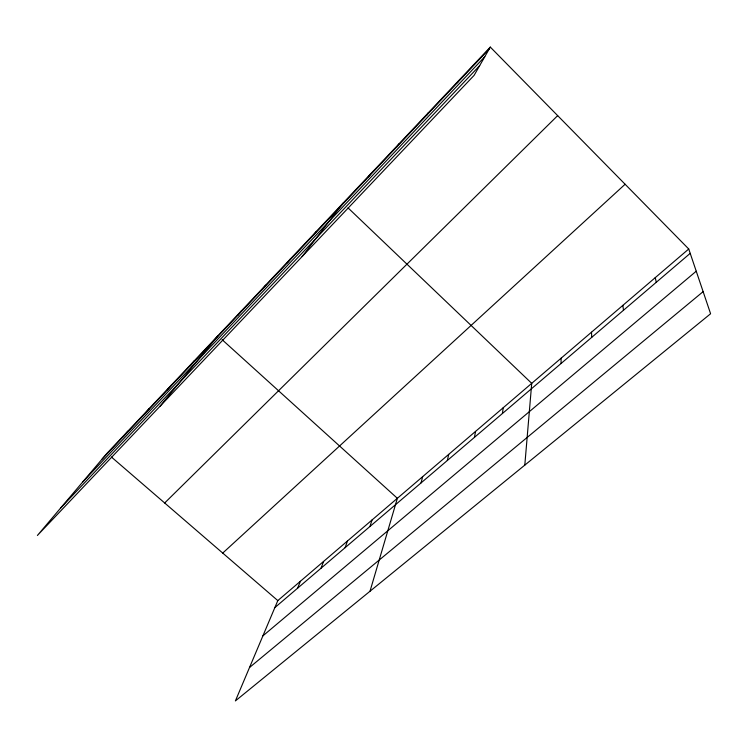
<?xml version="1.0" encoding="UTF-8"?>
<svg xmlns="http://www.w3.org/2000/svg" width="748" height="748" viewBox="0 0 748 748"><rect width="100%" height="100%" fill="white"/><g stroke="black" fill="none" stroke-linecap="round" stroke-linejoin="round"><path stroke-width="1.12" d="M561.009 363.547L561.14 358.17M524.806 465.125L531.725 383.35L348.026 207.869M502.413 413.522L503.208 407.744M474.456 437.365L475.55 431.409M447.341 460.497L448.716 454.373M421.021 482.937L422.657 476.663M370.008 591.238L397.366 498.308L222.1 339.667M369.923 526.517L372.055 519.963M345.109 547.676L347.474 541M321.023 568.218L323.585 561.43M297.611 588.19L300.378 581.29M688.74 249L277.807 600.597L235.396 700.913L710.6 313.749L688.74 249L490.305 47.087L107.039 453.251L37.4 535.465L474.12 75.333L490.305 47.087M457.346 82.748L458.823 80.457M426.575 115.351L428.408 112.686M396.842 146.851L399.011 143.84M368.091 177.295L370.578 173.975M302.117 256.564L343.061 203.129M313.375 235.255L316.432 231.356M287.326 262.866L290.626 258.705M262.081 289.607L265.624 285.203M237.612 315.525L241.38 310.897M160.044 406.248L217.855 335.824M190.179 365.772L194.349 360.732M167.187 390.129L171.544 384.902M144.888 413.756L149.413 408.361M123.233 436.692L127.917 431.129M102.205 458.963L489.229 48.975M82.626 482.077L484.779 56.726M60.672 507.986L479.674 65.637M164.672 502.983L557.671 115.631M222.726 553.071L625.113 184.251M274.853 607.6L690.208 253.357M262.894 635.875L696.238 271.215M249.523 667.496L703.139 291.636M111.443 457.047L277.807 600.597M655.248 277.648L656.286 282.295M622.86 305.371L623.477 310.27M591.5 332.196L591.733 337.348"/></g></svg>
